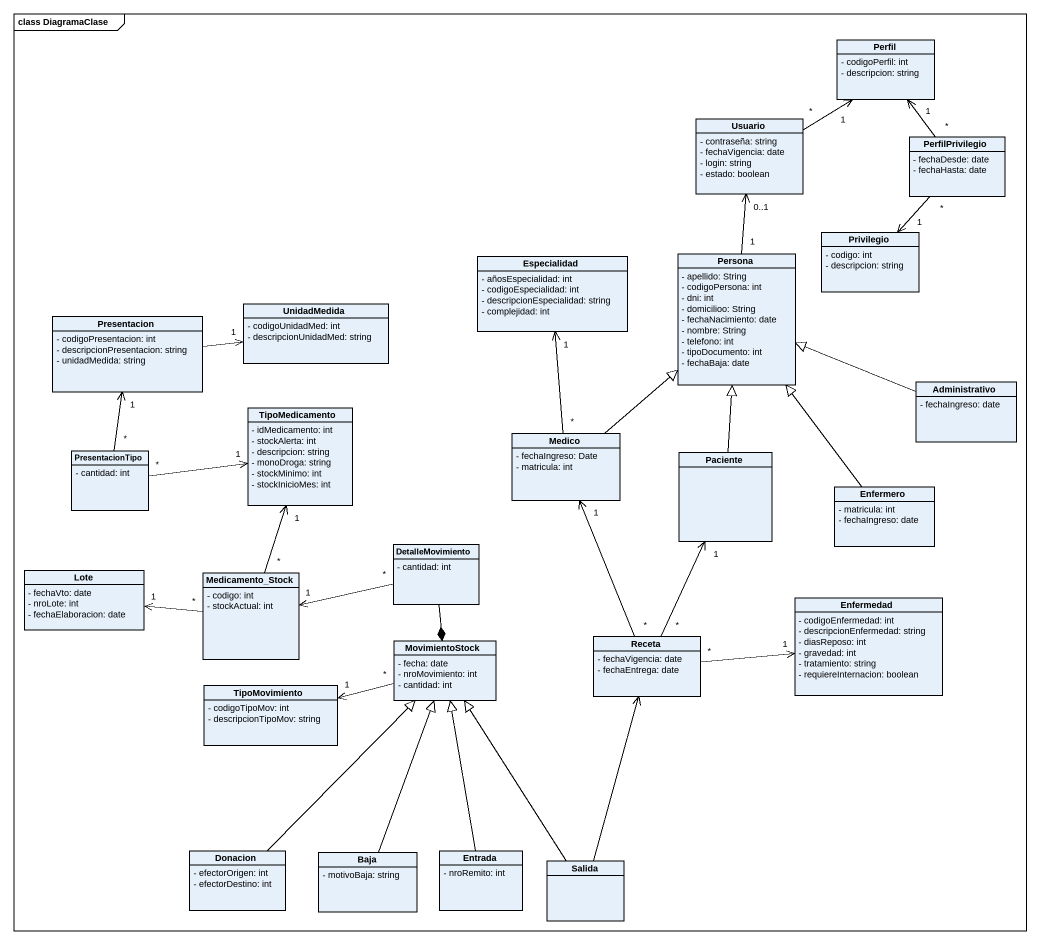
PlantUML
@startuml
mainframe class DiagramaClase
hide circle
hide empty members
skinparam classAttributeIconSize 0
class Perfil {
  - codigoPerfil: int
  - descripcion: string
}
class Usuario {
  - contraseña: string
  - fechaVigencia: date
  - login: string
  - estado: boolean
}
class PerfilPrivilegio {
  - fechaDesde: date
  - fechaHasta: date
}
class Privilegio {
  - codigo: int
  - descripcion: string
}
class Especialidad {
  - añosEspecialidad: int
  - codigoEspecialidad: int
  - descripcionEspecialidad: string
  - complejidad: int
}
class Persona {
  - apellido: String
  - codigoPersona: int
  - dni: int
  - domicilioo: String
  - fechaNacimiento: date
  - nombre: String
  - telefono: int
  - tipoDocumento: int
  - fechaBaja: date
}
class Presentacion {
  - codigoPresentacion: int
  - descripcionPresentacion: string
  - unidadMedida: string
}
class UnidadMedida {
  - codigoUnidadMed: int
  - descripcionUnidadMed: string
}
class Administrativo {
  - fechaIngreso: date
}
class TipoMedicamento {
  - idMedicamento: int
  - stockAlerta: int
  - descripcion: string
  - monoDroga: string
  - stockMinimo: int
  - stockInicioMes: int
}
class Medico {
  - fechaIngreso: Date
  - matricula: int
}
class PresentacionTipo {
  - cantidad: int
}
class Paciente
class Enfermero {
  - matricula: int
  - fechaIngreso: date
}
class DetalleMovimiento {
  - cantidad: int
}
class Lote {
  - fechaVto: date
  - nroLote: int
  - fechaElaboracion: date
}
class Medicamento_Stock {
  - codigo: int
  - stockActual: int
}
class Enfermedad {
  - codigoEnfermedad: int
  - descripcionEnfermedad: string
  - diasReposo: int
  - gravedad: int
  - tratamiento: string
  - requiereInternacion: boolean
}
class MovimientoStock {
  - fecha: date
  - nroMovimiento: int
  - cantidad: int
}
class Receta {
  - fechaVigencia: date
  - fechaEntrega: date
}
class TipoMovimiento {
  - codigoTipoMov: int
  - descripcionTipoMov: string
}
class Donacion {
  - efectorOrigen: int
  - efectorDestino: int
}
class Baja {
  - motivoBaja: string
}
class Entrada {
  - nroRemito: int
}
class Salida
Usuario "*" -up-> "1" Perfil
PerfilPrivilegio "*" -up-> "1" Perfil
PerfilPrivilegio "*" --> "1" Privilegio
Persona "1" -up-> "0..1" Usuario
Presentacion -right-> "1" UnidadMedida
Administrativo -left-|> Persona
Medico "*" -up-> "1" Especialidad
Medico -up-|> Persona
PresentacionTipo "*" -up-> "1" Presentacion
PresentacionTipo "*" -right-> "1" TipoMedicamento
Paciente -up-|> Persona
Enfermero -up-|> Persona
DetalleMovimiento "*" -left-> "1" Medicamento_Stock
DetalleMovimiento --* MovimientoStock
Medicamento_Stock "*" -up-> "1" TipoMedicamento
Medicamento_Stock "*" -left-> "1" Lote
MovimientoStock "*" -left-> "1" TipoMovimiento
Receta "*" -up-> "1" Medico
Receta "*" -up-> "1" Paciente
Receta "*" -right-> "1" Enfermedad
Donacion -up-|> MovimientoStock
Baja -up-|> MovimientoStock
Entrada -up-|> MovimientoStock
Salida -up-|> MovimientoStock
Salida -up-> Receta
@enduml
